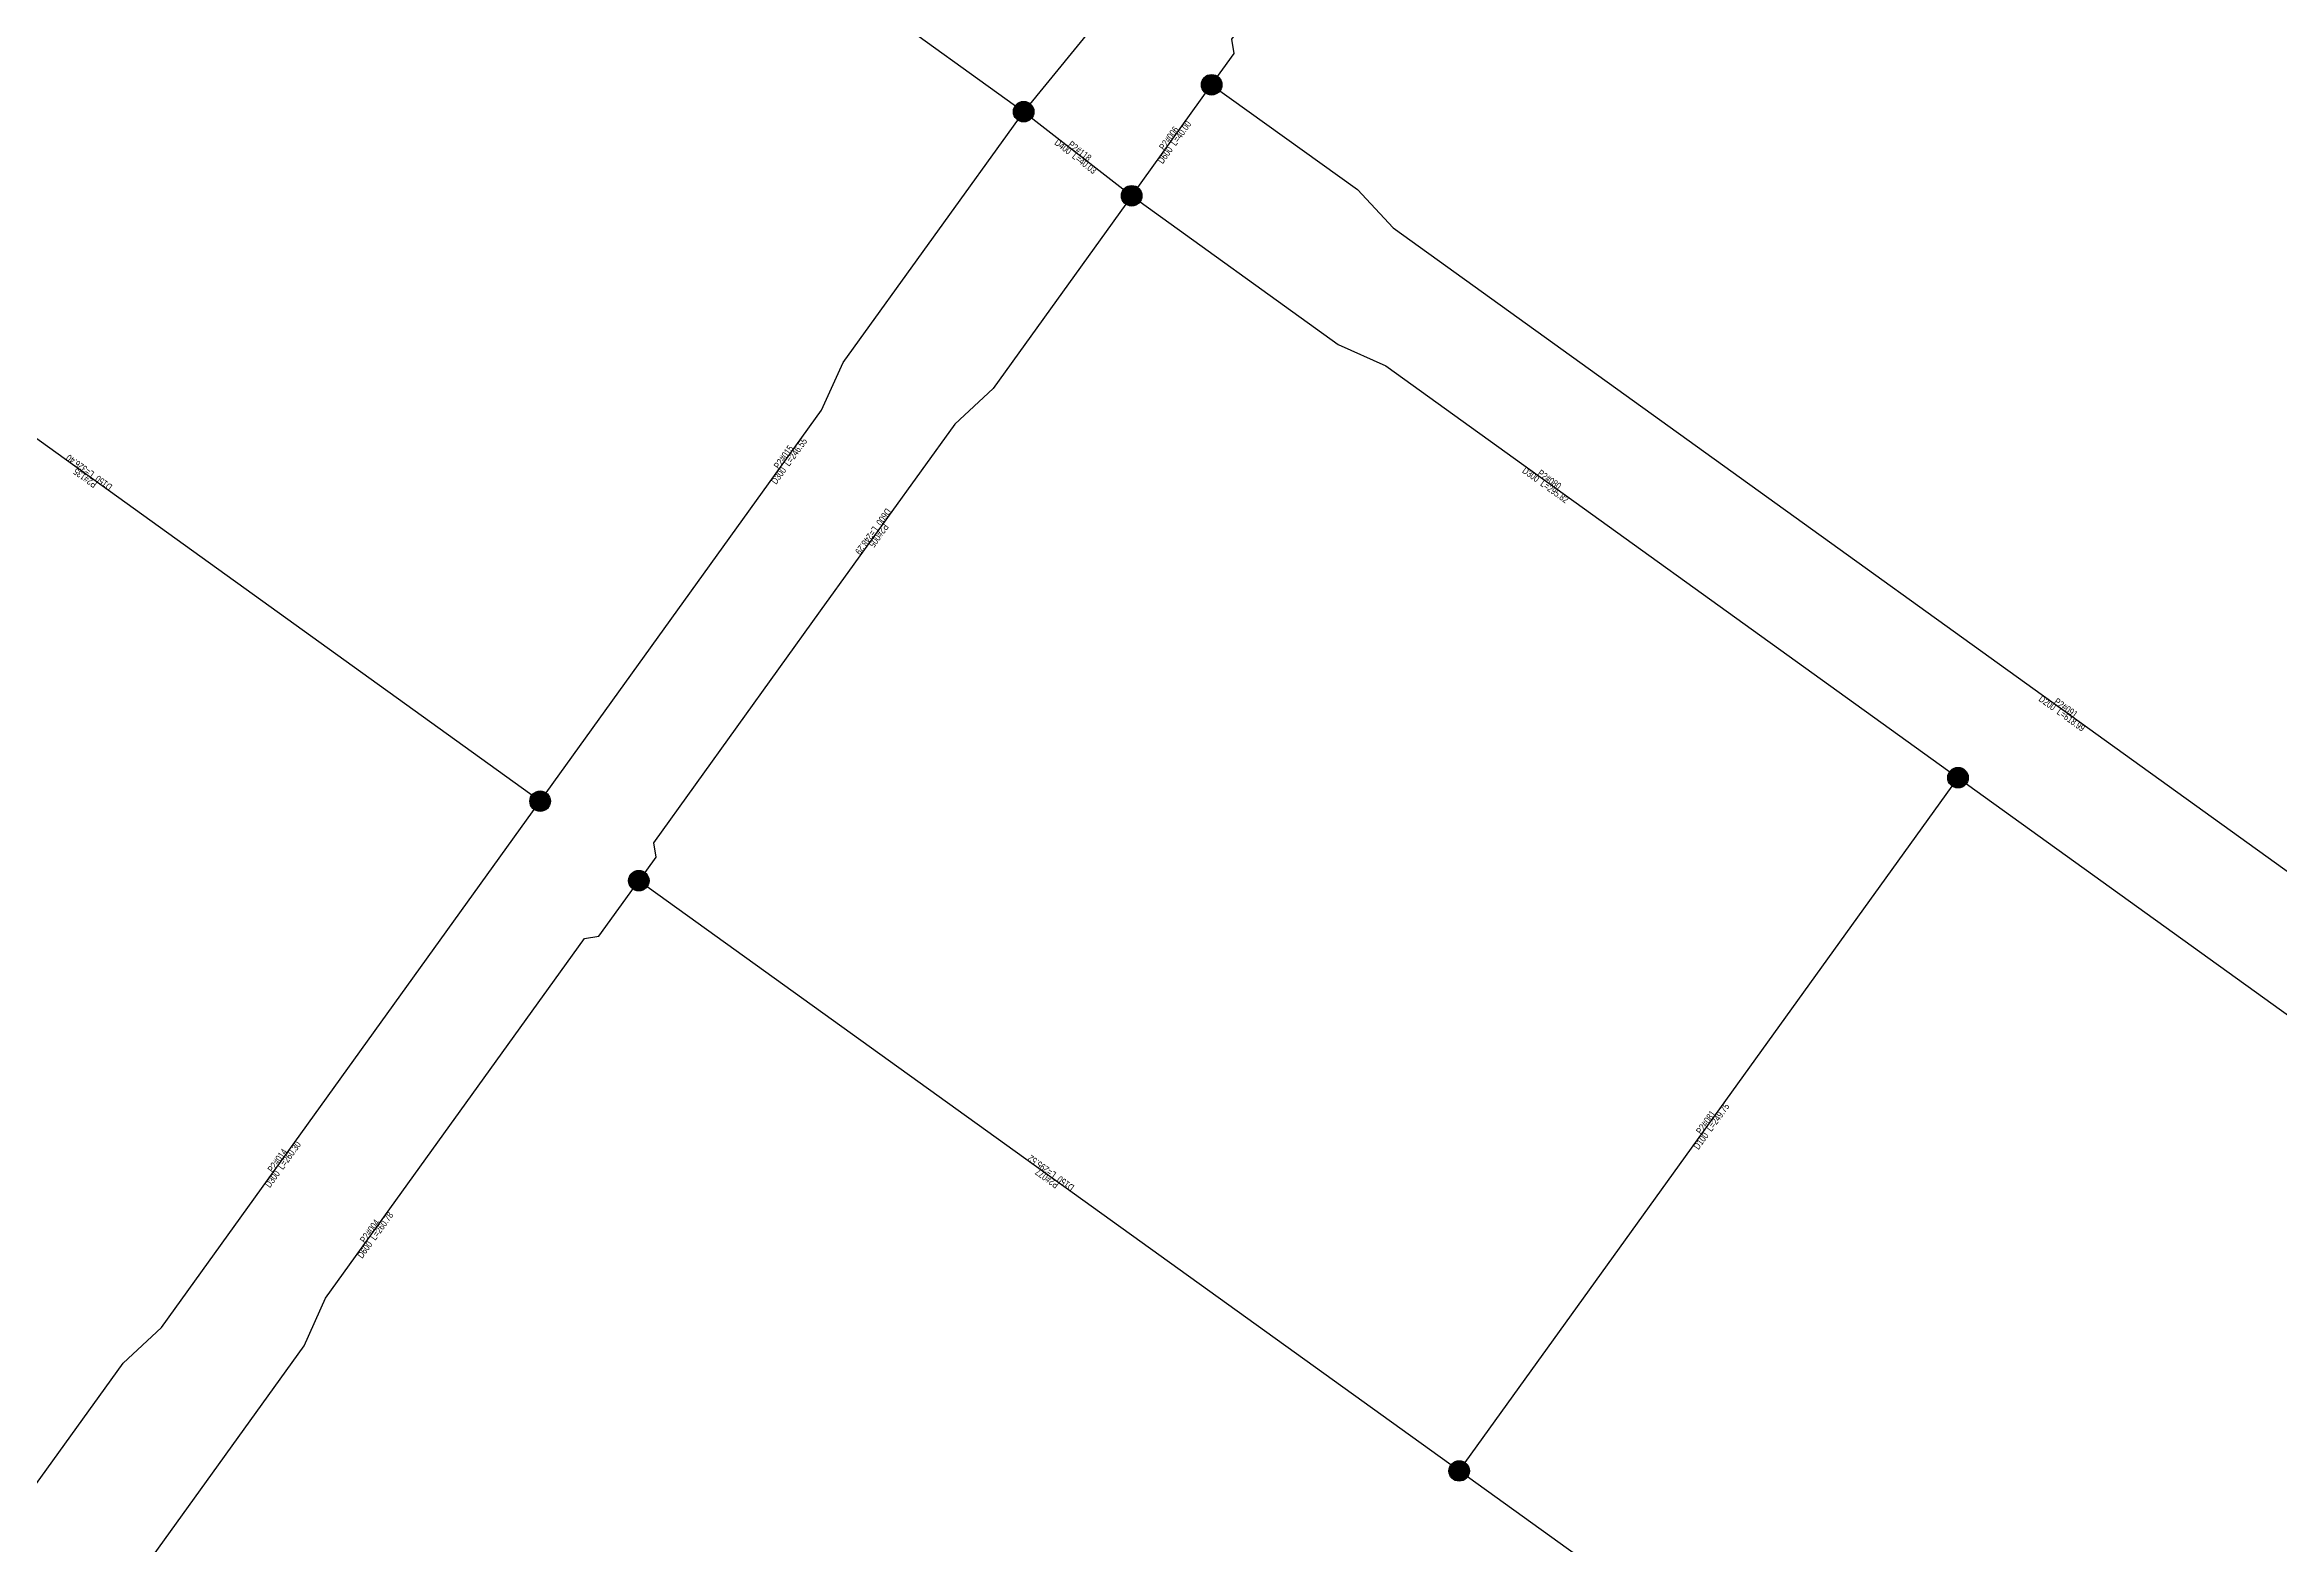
# Model space of a CAD drawing. Header units: metres. Extents: x 145472 to 149777, y 297313 to 301407.
# Drawn here: x 147286 to 147939, y 299717 to 300155 of the extents above; entities that cross this region are included whole.
import ezdxf
from ezdxf.enums import TextEntityAlignment as Align

# ---------------------------------------------------------------- set-up
doc = ezdxf.new("R2010")
doc.units = ezdxf.units.M
for name, color, linetype in [('EPANET2-JUNCTION', 7, 'Continuous'), ('EPANET2-PIPE', 3, 'Continuous'), ('EPANET2-PIPE_no', 7, 'Continuous')]:
    doc.layers.add(name, color=color, linetype=linetype)

# ---------------------------------------------------------------- blocks, each defined once
blk = doc.blocks.new('PIPE_BLOCK')
at = {"width": 0.8}
for tag, p in [('INFO', (0, -1)), ('ID', (0, 1))]:
    blk.add_attdef(tag, text='', height=2, dxfattribs=at).set_placement(p, align=Align.MIDDLE_CENTER)
blk = doc.blocks.new('JUNCTION_BLOCK')
h = blk.add_hatch(color=255)
edge = h.paths.add_edge_path()
edge.add_arc((0, 0), 3, 0, 360)
at = {"color": 5}
blk.add_circle((0, 0), 3, dxfattribs=at)
at = {"color": 5, "width": 0.7}
blk.add_attdef('ID', text='', height=3, dxfattribs=at).set_placement((0, 0), align=Align.MIDDLE_CENTER)

msp = doc.modelspace()

# ---------------------------------------------------------------- linework, layer by layer
at = {"layer": 'EPANET2-PIPE'}
for points in [[(147627.03, 300143.4), (147633.61, 300152.56), (147632.93, 300156.75), (147667.85, 300205.28), (147674.23, 300219.27), (147906.41, 300541.93), (147911.29, 300542.72), (147917.04, 300549)], [(147311.32, 300326.85), (147517.57, 300178.43), (147528, 300167.23), (147572.07, 300135.52)], [(147572.07, 300135.52), (147603.48, 300174.03), (147627.07, 300206.82)], [(147603.66, 300110.94), (147627.03, 300143.4)], [(147627.03, 300143.4), (147669.64, 300112.74), (147680.07, 300101.54), (147974.55, 299889.63), (147996.6, 299877.46), (148009.1, 299868.47), (148023.58, 299854.35), (148127.13, 299779.84)], [(147430.67, 299933.89), (147512.94, 300048.22), (147519.27, 300062.14), (147572.07, 300135.52)], [(147572.07, 300135.52), (147603.66, 300110.94)], [(147430.67, 299933.89), (147165.74, 300124.53)], [(147603.66, 300110.94), (147563.13, 300054.61), (147551.93, 300044.19), (147512.59, 299989.52), (147463.84, 299921.76), (147464.52, 299917.57), (147459.54, 299910.65)], [(147603.66, 300110.94), (147664.05, 300067.48), (147677.98, 300061.16), (147845.28, 299940.76)], [(147699.41, 299738.04), (147845.28, 299940.76)], [(147845.28, 299940.76), (147987.13, 299838.69), (148001.61, 299824.58), (148014.11, 299815.58), (148036.16, 299803.41), (148107.27, 299752.24)], [(147276.38, 299724.6), (147308.73, 299769.56), (147319.93, 299779.99), (147430.67, 299933.89)], [(147311.28, 299699.48), (147316.26, 299706.41), (147315.58, 299710.59), (147361.64, 299774.61), (147367.97, 299788.54), (147443.65, 299893.71), (147447.84, 299894.4), (147459.54, 299910.65)], [(147699.41, 299738.04), (147459.54, 299910.65)], [(147961.4, 299549.52), (147699.41, 299738.04)]]:
    msp.add_lwpolyline(points, dxfattribs=at)

# ---------------------------------------------------------------- block references
at = {"layer": 'EPANET2-JUNCTION'}
ref = msp.add_blockref('JUNCTION_BLOCK', (147627.03, 300143.4), dxfattribs=at)
ref.add_attrib('ID', 'B007', dxfattribs={"layer": '0', "color": 5, "height": 3, "width": 0.55}).set_placement((147627.03, 300143.4), align=Align.MIDDLE_CENTER)
ref = msp.add_blockref('JUNCTION_BLOCK', (147572.07, 300135.52), dxfattribs=at)
ref.add_attrib('ID', 'B030', dxfattribs={"layer": '0', "color": 5, "height": 3, "width": 0.55}).set_placement((147572.07, 300135.52), align=Align.MIDDLE_CENTER)
ref = msp.add_blockref('JUNCTION_BLOCK', (147603.66, 300110.94), dxfattribs=at)
ref.add_attrib('ID', 'B006', dxfattribs={"layer": '0', "color": 5, "height": 3, "width": 0.55}).set_placement((147603.66, 300110.94), align=Align.MIDDLE_CENTER)
ref = msp.add_blockref('JUNCTION_BLOCK', (147845.28, 299940.76), dxfattribs=at)
ref.add_attrib('ID', 'B058', dxfattribs={"layer": '0', "color": 5, "height": 3, "width": 0.55}).set_placement((147845.28, 299940.76), align=Align.MIDDLE_CENTER)
ref = msp.add_blockref('JUNCTION_BLOCK', (147430.67, 299933.89), dxfattribs=at)
ref.add_attrib('ID', 'B029', dxfattribs={"layer": '0', "color": 5, "height": 3, "width": 0.55}).set_placement((147430.67, 299933.89), align=Align.MIDDLE_CENTER)
ref = msp.add_blockref('JUNCTION_BLOCK', (147459.54, 299910.65), dxfattribs=at)
ref.add_attrib('ID', 'B005', dxfattribs={"layer": '0', "color": 5, "height": 3, "width": 0.55}).set_placement((147459.54, 299910.65), align=Align.MIDDLE_CENTER)
ref = msp.add_blockref('JUNCTION_BLOCK', (147699.41, 299738.04), dxfattribs=at)
ref.add_attrib('ID', 'B055', dxfattribs={"layer": '0', "color": 5, "height": 3, "width": 0.55}).set_placement((147699.41, 299738.04), align=Align.MIDDLE_CENTER)
at = {"layer": 'EPANET2-PIPE_no'}
for p, rotation, values in [((147587.87, 300123.23), 322.1146426568196, {'ID': 'P2#118', 'INFO': 'D400  L=40.03'}), ((147615.34, 300127.17), 54.26121154908804, {'ID': 'P2#006', 'INFO': 'D600  L=40.00'}), ((147502.68, 300033.95), 54.261469374411234, {'ID': 'P2#015', 'INFO': 'D300  L=246.55'}), ((147298.21, 300029.21), 144.26146911206004, {'ID': 'P2#135', 'INFO': 'D150  L=326.40'}), ((147725.23, 300027.15), 324.26146910232694, {'ID': 'P2#080', 'INFO': 'D300  L=295.82'}), ((147528.89, 300012.16), 234.26146937448334, {'ID': 'P2#005', 'INFO': 'D600  L=248.29'}), ((147876.25, 299960.37), 324.26146910230773, {'ID': 'P2#091', 'INFO': 'D200  L=618.99'}), ((147772.35, 299839.4), 54.261769801992806, {'ID': 'P2#081', 'INFO': 'D100  L=249.75'}), ((147354.66, 299828.25), 54.26146937445747, {'ID': 'P2#014', 'INFO': 'D300  L=260.30'}), ((147579.47, 299824.35), 144.26146911214965, {'ID': 'P2#077', 'INFO': 'D150  L=295.52'}), ((147381.67, 299807.58), 54.26146937446064, {'ID': 'P2#004', 'INFO': 'D600  L=260.78'})]:
    msp.add_blockref('PIPE_BLOCK', p, dxfattribs=dict(at, rotation=rotation)).add_auto_attribs(values)

doc.saveas('drawing.dxf')
